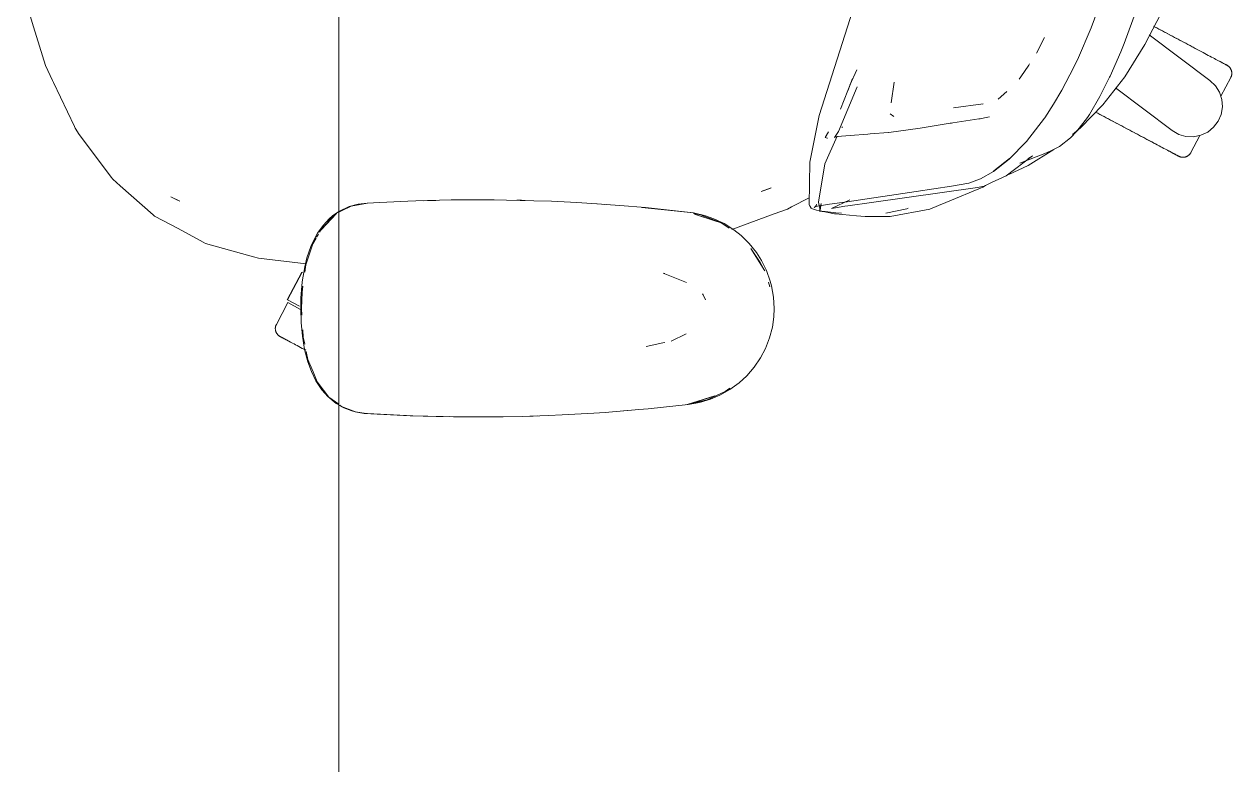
# Model space of a CAD drawing. Header units: millimetres. Extents: x 155927 to 317870, y -36033 to 97293.
# Drawn here: x 228099 to 228638, y 9960 to 10291 of the extents above; entities that cross this region are included whole.
import ezdxf

# ---------------------------------------------------------------- set-up
doc = ezdxf.new("R2010")
doc.units = ezdxf.units.MM
doc.header["$MEASUREMENT"] = 0
doc.layers.add('G-IMPT', color=8, linetype='CONTINUOUS', lineweight=9)
doc.layers.add('I-FURN', color=8, linetype='CONTINUOUS', lineweight=9)

msp = doc.modelspace()

# ---------------------------------------------------------------- linework, layer by layer
at = {"layer": 'G-IMPT'}
for p, q in [((228103.05, 10289.64), (228098.86, 10303.25)), ((228580.65, 10303.97), (228575.19, 10289.09)), ((228469.76, 10300.28), (228453.77, 10250.04)), ((228595.42, 10297.19), (228589.82, 10282.12)), ((228606.23, 10295.39), (228599.14, 10281.62)), ((228108.37, 10272.37), (228103.05, 10289.64)), ((228575.19, 10289.09), (228569.02, 10274.86)), ((228550.79, 10277.89), (228554.33, 10284.86)), ((228588.34, 10278.44), (228589.82, 10282.12)), ((228599.14, 10281.62), (228590.17, 10267.32)), ((228565.63, 10268.14), (228569.02, 10274.86)), ((228583.57, 10267.48), (228588.34, 10278.44)), ((228108.37, 10272.37), (228111.56, 10265.61)), ((228467.47, 10263.6), (228470.52, 10270.32)), ((228543.77, 10267.28), (228547.26, 10272.41)), ((228547.26, 10272.41), (228547.65, 10272.99)), ((228112, 10264.69), (228111.56, 10265.61)), ((228121.26, 10245.05), (228112, 10264.69)), ((228466.45, 10261.02), (228468.64, 10266.57)), ((228466.45, 10261.22), (228468.47, 10266.12)), ((228468.47, 10266.12), (228466.45, 10261.02)), ((228485.8, 10255.69), (228487.2, 10264.86)), ((228543.77, 10267.28), (228543.01, 10266.18)), ((228565.63, 10268.14), (228562.06, 10261.34)), ((228579.35, 10259.03), (228583.35, 10267.04)), ((228590.17, 10267.32), (228580.36, 10254.72)), ((228583.57, 10267.48), (228583.35, 10267.04)), ((228462.31, 10242.88), (228470.75, 10262.86)), ((228466.45, 10261.22), (228463.2, 10252.76)), ((228537.49, 10260.65), (228533.58, 10257.31)), ((228558.29, 10255.12), (228562.06, 10261.34)), ((228579.04, 10258.43), (228574.31, 10250.43)), ((228579.35, 10259.03), (228579.04, 10258.43)), ((228485.8, 10255.69), (228485.85, 10256.04)), ((228513.64, 10253.37), (228526.99, 10255.15)), ((228526.99, 10255.15), (228526.52, 10255)), ((228558.29, 10255.12), (228554.41, 10249.02)), ((228570.4, 10244.43), (228580.36, 10254.72)), ((228449.58, 10229.08), (228453.77, 10250.04)), ((228485.45, 10250.75), (228487.09, 10249.47)), ((228513.34, 10246.69), (228525.06, 10248.49)), ((228525.06, 10248.49), (228525.53, 10248.56)), ((228527.51, 10248.98), (228525.53, 10248.56)), ((228529.68, 10249.44), (228527.51, 10248.98)), ((228546.22, 10238.33), (228554.24, 10248.76)), ((228554.41, 10249.02), (228554.24, 10248.76)), ((228568.73, 10243.01), (228573.45, 10249.14)), ((228573.45, 10249.14), (228574.31, 10250.43)), ((228121.26, 10245.05), (228121.68, 10244.34)), ((228122.62, 10242.76), (228121.68, 10244.34)), ((228123.08, 10241.99), (228122.62, 10242.76)), ((228456.35, 10240.21), (228457.94, 10242.67)), ((228457.94, 10242.67), (228456.41, 10240.19)), ((228456.41, 10240.19), (228457.9, 10242.66)), ((228460.55, 10240.21), (228462.31, 10242.88)), ((228463.77, 10244.6), (228464.2, 10244.87)), ((228484.71, 10242.36), (228476.47, 10241.74)), ((228484.71, 10242.36), (228484.79, 10242.37)), ((228498.86, 10244.4), (228484.79, 10242.37)), ((228498.86, 10244.4), (228512.22, 10246.51)), ((228512.22, 10246.51), (228512.73, 10246.59)), ((228513.34, 10246.69), (228512.73, 10246.59)), ((228565.84, 10239.98), (228568.73, 10243.01)), ((228570.4, 10244.43), (228566.73, 10241.43)), ((228123.08, 10241.99), (228137.65, 10222.49)), ((228456.21, 10228.38), (228461.82, 10240.73)), ((228456.35, 10240.21), (228456.41, 10240.19)), ((228457.28, 10239.91), (228456.41, 10240.19)), ((228457.45, 10239.89), (228457.28, 10239.91)), ((228461.27, 10240.5), (228460.55, 10240.21)), ((228461.27, 10240.5), (228461.29, 10240.51)), ((228463.67, 10240.8), (228461.29, 10240.51)), ((228463.67, 10240.8), (228463.75, 10240.81)), ((228467.62, 10241.1), (228463.75, 10240.81)), ((228475.48, 10241.67), (228467.62, 10241.1)), ((228476.47, 10241.74), (228475.48, 10241.67)), ((228546.22, 10238.33), (228538.49, 10230.42)), ((228560.97, 10236.12), (228565.84, 10239.98)), ((228548.92, 10231.98), (228537.22, 10223.04)), ((228543.27, 10228.75), (228555.17, 10233.26)), ((228548.92, 10231.98), (228546.89, 10230.82)), ((228547.03, 10227.69), (228558.48, 10234.81)), ((228557.4, 10234.33), (228555.17, 10233.26)), ((228559.84, 10235.51), (228557.4, 10234.33)), ((228560.97, 10236.12), (228559.84, 10235.51)), ((228449.58, 10229.08), (228449.19, 10210.1)), ((228456.21, 10228.38), (228453.49, 10211.34)), ((228531.52, 10225.01), (228538.49, 10230.42)), ((228538.69, 10230.73), (228531.74, 10225.33)), ((228531.74, 10225.33), (228535.12, 10227.92)), ((228538.69, 10230.73), (228535.12, 10227.92)), ((228538.41, 10223.71), (228547.03, 10227.69)), ((228137.65, 10222.49), (228138.38, 10221.52)), ((228141.64, 10218.65), (228138.38, 10221.52)), ((228520.47, 10219.75), (228525.26, 10221.5)), ((228525.68, 10221.72), (228525.26, 10221.5)), ((228531.52, 10225.01), (228525.68, 10221.72)), ((228530.7, 10220), (228537.22, 10223.04)), ((228141.64, 10218.65), (228156.42, 10205.64)), ((228432.32, 10217.62), (228427.85, 10215.99)), ((228427.85, 10215.99), (228431.73, 10217.37)), ((228432.32, 10217.62), (228431.73, 10217.37)), ((228466.16, 10211.5), (228497.03, 10216.06)), ((228477.12, 10211.11), (228524.34, 10217.79)), ((228497.03, 10216.06), (228512.8, 10218.45)), ((228526.77, 10217.95), (228510.32, 10211.15)), ((228520.47, 10219.75), (228512.8, 10218.45)), ((228524.34, 10217.79), (228527.33, 10218.43)), ((228527.94, 10218.72), (228526.77, 10217.95)), ((228530.7, 10220), (228527.33, 10218.43)), ((228164.39, 10213.66), (228168.28, 10211.7)), ((228164.39, 10213.66), (228166.69, 10212.48)), ((228166.69, 10212.48), (228168.28, 10211.7)), ((228247.95, 10210.37), (228244, 10209.31)), ((228244.84, 10209.5), (228252.18, 10210.87)), ((228251.96, 10210.87), (228247.95, 10210.37)), ((228257.62, 10211.15), (228251.96, 10210.87)), ((228257.62, 10211.15), (228270.18, 10211.77)), ((228273.73, 10211.89), (228270.18, 10211.77)), ((228289.4, 10212.27), (228273.73, 10211.89)), ((228277.13, 10211.95), (228280.45, 10212.1)), ((228282.67, 10212.1), (228280.45, 10212.1)), ((228289.4, 10212.27), (228293.91, 10212.32)), ((228293.91, 10212.32), (228308.62, 10212.32)), ((228314.09, 10212.24), (228308.62, 10212.32)), ((228314.09, 10212.24), (228326.4, 10211.95)), ((228320.87, 10212.11), (228318.79, 10212.11)), ((228322.53, 10212.03), (228320.87, 10212.11)), ((228334.28, 10211.66), (228326.4, 10211.95)), ((228334.28, 10211.66), (228345.59, 10211.12)), ((228354.46, 10210.56), (228345.59, 10211.12)), ((228354.46, 10210.56), (228364.75, 10209.83)), ((228356.5, 10210.42), (228354.6, 10210.51)), ((228356.5, 10210.42), (228357.92, 10210.29)), ((228449.26, 10213.29), (228441.36, 10209.14)), ((228449.19, 10210.1), (228449.8, 10209.06)), ((228452.04, 10209.28), (228458.31, 10210.39)), ((228452.46, 10210.33), (228452.39, 10209.83)), ((228454.18, 10207.76), (228453.49, 10211.34)), ((228454.67, 10210.62), (228453.94, 10207.34)), ((228454.67, 10210.62), (228454.18, 10207.76)), ((228458.31, 10210.39), (228466.16, 10211.5)), ((228459.28, 10208.48), (228467.41, 10212.34)), ((228477.12, 10211.11), (228466.46, 10209.67)), ((228510.32, 10211.15), (228506.96, 10209.76)), ((228156.42, 10205.64), (228157.09, 10205.05)), ((228167.53, 10199.47), (228157.09, 10205.05)), ((228231.44, 10198.9), (228238.34, 10206.3)), ((228234.4, 10202.63), (228238.34, 10206.3)), ((228235.13, 10203.98), (228236.45, 10205.12)), ((228238.34, 10206.3), (228235.93, 10204.06)), ((228239.31, 10207.07), (228236.45, 10205.12)), ((228240.58, 10207.4), (228239.31, 10206.77)), ((228239.67, 10207.32), (228244, 10209.31)), ((228240.58, 10207.4), (228244.84, 10209.5)), ((228376.14, 10208.84), (228364.75, 10209.83)), ((228397.58, 10206.49), (228374.62, 10208.95)), ((228374.62, 10208.95), (228394.76, 10206.82)), ((228397.58, 10206.49), (228376.14, 10208.84)), ((228397.58, 10206.49), (228394.76, 10206.82)), ((228397.58, 10206.49), (228402.54, 10205.33)), ((228397.66, 10206.27), (228400.71, 10205.7)), ((228409.93, 10202.09), (228398.08, 10205.91)), ((228407.22, 10202.99), (228398.08, 10205.91)), ((228400.71, 10205.7), (228408.89, 10202.5)), ((228406.67, 10203.89), (228402.54, 10205.33)), ((228414.68, 10199.09), (228433.62, 10206.03)), ((228433.62, 10206.03), (228439.6, 10208.22)), ((228441.36, 10209.14), (228439.6, 10208.22)), ((228449.67, 10209.68), (228449.8, 10209.06)), ((228449.67, 10209.68), (228449.78, 10209.14)), ((228449.8, 10209.06), (228449.78, 10209.14)), ((228450.17, 10208.57), (228449.8, 10209.06)), ((228450.71, 10208.25), (228450.17, 10208.57)), ((228450.71, 10208.25), (228452.57, 10207.7)), ((228452.66, 10209.45), (228451.56, 10208.89)), ((228452.06, 10209.29), (228451.56, 10208.89)), ((228452.66, 10209.45), (228452.04, 10209.28)), ((228452.06, 10209.29), (228452.39, 10209.83)), ((228455.85, 10207.16), (228452.57, 10207.7)), ((228456.26, 10206.9), (228453.94, 10207.34)), ((228455.85, 10207.16), (228456.47, 10207.08)), ((228460.51, 10206.09), (228456.26, 10206.9)), ((228456.47, 10207.08), (228461.15, 10206.57)), ((228459.28, 10208.48), (228460.14, 10208.63)), ((228465.16, 10209.46), (228460.14, 10208.63)), ((228460.98, 10206.05), (228460.51, 10206.09)), ((228460.98, 10206.05), (228470.31, 10205.24)), ((228461.15, 10206.57), (228463.74, 10206.35)), ((228465.16, 10209.46), (228466.46, 10209.67)), ((228470.31, 10205.24), (228474.27, 10204.9)), ((228478.43, 10204.9), (228474.27, 10204.9)), ((228485.4, 10204.93), (228478.43, 10204.9)), ((228483.54, 10206.34), (228492.84, 10208.38)), ((228485.4, 10204.93), (228503.1, 10208.17)), ((228492.84, 10208.38), (228493.42, 10208.54)), ((228503.1, 10208.17), (228506.96, 10209.76)), ((228178.76, 10193.46), (228167.53, 10199.47)), ((228232.26, 10200.94), (228229.82, 10197.48)), ((228230.75, 10197.84), (228232.63, 10200.99)), ((228231.44, 10198.9), (228232.72, 10200.37)), ((228235.13, 10203.98), (228232.26, 10200.94)), ((228232.85, 10200.53), (228235.93, 10204.06)), ((228411.25, 10201.7), (228406.67, 10203.89)), ((228409.93, 10202.09), (228407.22, 10202.99)), ((228409.93, 10202.09), (228413.51, 10199.67)), ((228411.25, 10201.7), (228415.58, 10198.97)), ((228226.81, 10191.47), (228229.01, 10196.11)), ((228227.67, 10192.69), (228229.14, 10195.14)), ((228229.01, 10196.11), (228229.82, 10197.48)), ((228229.42, 10195.61), (228230.28, 10197.05)), ((228418.89, 10196.34), (228415.58, 10198.97)), ((228422.49, 10192.79), (228418.89, 10196.34)), ((228179.87, 10192.86), (228178.76, 10193.46)), ((228201.22, 10186.85), (228179.87, 10192.86)), ((228224.64, 10183.3), (228227.67, 10192.69)), ((228225.07, 10186.38), (228226.81, 10191.47)), ((228422.49, 10192.79), (228425.68, 10188.82)), ((228429.54, 10180.67), (228423.22, 10190.62)), ((228427.38, 10184.34), (228423.22, 10190.62)), ((228427.95, 10185.27), (228425.68, 10188.82)), ((228201.22, 10186.85), (228203.48, 10186.22)), ((228224.76, 10183.8), (228203.48, 10186.22)), ((228225.07, 10186.38), (228224.09, 10182.46)), ((228224.18, 10180.01), (228224.64, 10183.3)), ((228429.54, 10180.67), (228427.38, 10184.34)), ((228430.19, 10180.76), (228427.95, 10185.27)), ((228224.09, 10182.46), (228222.97, 10175.69)), ((228384.06, 10179.59), (228384.76, 10179.45)), ((228384.06, 10179.59), (228394.48, 10175.45)), ((228430.19, 10180.76), (228431.9, 10175.99)), ((228222.4, 10168.38), (228222.97, 10175.69)), ((228222.91, 10171.04), (228223.31, 10173.82)), ((228431.1, 10175.55), (228431.72, 10173.52)), ((228432.46, 10173.86), (228431.9, 10175.99)), ((228433.34, 10168.91), (228432.46, 10173.86)), ((228222.4, 10168.38), (228222.31, 10163.87)), ((228222.91, 10171.04), (228222.68, 10163.87)), ((228402.01, 10169.92), (228401.71, 10170.37)), ((228403.02, 10167.7), (228402.01, 10169.92)), ((228433.64, 10163.87), (228433.34, 10168.91)), ((228222.31, 10163.87), (228222.49, 10157.53)), ((228222.87, 10160.76), (228222.68, 10163.87)), ((228433.64, 10163.87), (228433.47, 10160.02)), ((228223.06, 10151.38), (228222.49, 10157.53)), ((228432.82, 10155.51), (228433.47, 10160.02)), ((228223.06, 10151.38), (228224.06, 10145.45)), ((228223.47, 10151.05), (228223.27, 10154.25)), ((228224.13, 10147.82), (228223.47, 10151.05)), ((228394.39, 10152.49), (228387.61, 10149.23)), ((228429.72, 10145.93), (228431.56, 10150.64)), ((228432.82, 10155.51), (228431.56, 10150.64)), ((228225.48, 10139.97), (228224.06, 10145.45)), ((228376.56, 10146.89), (228383.99, 10148.46)), ((228384.76, 10148.67), (228383.99, 10148.46)), ((228427.54, 10141.77), (228429.72, 10145.93)), ((228225.51, 10141.09), (228224.8, 10144.55)), ((228225.48, 10139.97), (228227.07, 10135.64)), ((228225.51, 10141.09), (228227.84, 10135.46)), ((228427.54, 10141.77), (228424.7, 10137.6)), ((228229.05, 10131.56), (228227.07, 10135.64)), ((228229.68, 10131.07), (228227.84, 10135.46)), ((228424.7, 10137.6), (228421.38, 10133.77)), ((228229.05, 10131.56), (228231.71, 10127.52)), ((228234.89, 10124.28), (228229.68, 10131.07)), ((228417.95, 10130.6), (228413.86, 10127.61)), ((228417.95, 10130.6), (228421.38, 10133.77)), ((228231.71, 10127.52), (228234.38, 10124.48)), ((228238.12, 10121.4), (228234.38, 10124.48)), ((228239.31, 10121.01), (228234.89, 10124.28)), ((228394.76, 10120.92), (228407.22, 10124.75)), ((228407.22, 10124.75), (228398.08, 10121.84)), ((228403.73, 10122.96), (228411.8, 10126.7)), ((228409.42, 10125.09), (228405.18, 10123.28)), ((228409.42, 10125.09), (228413.86, 10127.61)), ((228413.9, 10128.3), (228411.8, 10126.7)), ((228239.31, 10120.72), (228238.12, 10121.4)), ((228241.55, 10119.44), (228239.33, 10120.71)), ((228240.52, 10120.11), (228239.71, 10120.71)), ((228246.71, 10117.7), (228240.52, 10120.11)), ((228241.55, 10119.44), (228245.19, 10118.05)), ((228358.16, 10117.42), (228373.22, 10118.67)), ((228366.35, 10118.07), (228368.02, 10118.24)), ((228373.22, 10118.67), (228377.35, 10119.02)), ((228377.35, 10119.02), (228395.27, 10120.92)), ((228394.76, 10120.92), (228398.08, 10121.84)), ((228395.27, 10120.92), (228400.32, 10121.82)), ((228403.73, 10122.96), (228395.33, 10121.05)), ((228405.18, 10123.28), (228400.32, 10121.82)), ((228246.54, 10117.68), (228245.19, 10118.05)), ((228246.54, 10117.68), (228248.93, 10117.24)), ((228246.71, 10117.7), (228250.56, 10117.12)), ((228250.58, 10116.98), (228248.93, 10117.24)), ((228271.15, 10115.94), (228250.58, 10116.98)), ((228272.36, 10115.9), (228250.58, 10116.98)), ((228250.58, 10116.98), (228252.18, 10116.87)), ((228272.36, 10115.9), (228252.18, 10116.87)), ((228292.55, 10115.43), (228271.15, 10115.94)), ((228282.72, 10115.59), (228271.15, 10115.94)), ((228271.15, 10115.94), (228272.36, 10115.9)), ((228292.55, 10115.43), (228272.36, 10115.9)), ((228312.73, 10115.48), (228282.72, 10115.59)), ((228292.55, 10115.43), (228282.72, 10115.59)), ((228282.72, 10115.59), (228301.94, 10115.39)), ((228290.51, 10115.45), (228288.6, 10115.52)), ((228292.55, 10115.47), (228290.51, 10115.45)), ((228312.73, 10115.48), (228292.55, 10115.43)), ((228312.73, 10115.48), (228301.94, 10115.39)), ((228312.73, 10115.48), (228321.15, 10115.64)), ((228332.91, 10116.03), (228321.15, 10115.64)), ((228326.09, 10115.78), (228324.59, 10115.77)), ((228328.02, 10115.89), (228326.09, 10115.78)), ((228332.91, 10116.03), (228338.93, 10116.29)), ((228353.07, 10117.1), (228338.93, 10116.29)), ((228358.16, 10117.42), (228353.07, 10117.1))]:
    msp.add_line(p, q, dxfattribs=at)
at = {"layer": 'I-FURN'}
for p, q in [((228239.31, 9386.07), (228239.31, 10986.07)), ((228239.31, 10986.07), (228239.31, 9386.07)), ((228601.07, 10285.99), (228628.14, 10265.59)), ((228603.96, 10289.33), (228603, 10289.84)), ((228603.44, 10289.61), (228604.41, 10289.09)), ((228604.93, 10288.81), (228603.96, 10289.33)), ((228604.41, 10289.09), (228605.39, 10288.57)), ((228605.92, 10288.29), (228604.93, 10288.81)), ((228605.39, 10288.57), (228606.37, 10288.05)), ((228606.91, 10287.76), (228605.92, 10288.29)), ((228606.37, 10288.05), (228607.37, 10287.52)), ((228607.91, 10287.23), (228606.91, 10287.76)), ((228607.37, 10287.52), (228608.37, 10286.99)), ((228608.91, 10286.7), (228607.91, 10287.23)), ((228608.37, 10286.99), (228609.37, 10286.45)), ((228609.91, 10286.17), (228608.91, 10286.7)), ((228609.37, 10286.45), (228610.37, 10285.92)), ((228610.92, 10285.63), (228609.91, 10286.17)), ((228610.37, 10285.92), (228611.38, 10285.39)), ((228611.92, 10285.1), (228610.92, 10285.63)), ((228611.38, 10285.39), (228612.38, 10284.85)), ((228612.92, 10284.56), (228611.92, 10285.1)), ((228612.38, 10284.85), (228613.39, 10284.32)), ((228613.92, 10284.03), (228612.92, 10284.56)), ((228613.39, 10284.32), (228614.38, 10283.79)), ((228614.92, 10283.5), (228613.92, 10284.03)), ((228614.38, 10283.79), (228615.37, 10283.26)), ((228615.91, 10282.98), (228614.92, 10283.5)), ((228615.37, 10283.26), (228616.36, 10282.74)), ((228616.88, 10282.46), (228615.91, 10282.98)), ((228616.36, 10282.74), (228617.33, 10282.22)), ((228617.85, 10281.94), (228616.88, 10282.46)), ((228617.33, 10282.22), (228618.29, 10281.71)), ((228618.81, 10281.43), (228617.85, 10281.94)), ((228618.29, 10281.71), (228619.25, 10281.2)), ((228619.75, 10280.93), (228618.81, 10281.43)), ((228619.25, 10281.2), (228620.18, 10280.7)), ((228620.68, 10280.44), (228619.75, 10280.93)), ((228620.18, 10280.7), (228621.11, 10280.21)), ((228621.6, 10279.95), (228620.68, 10280.44)), ((228621.11, 10280.21), (228622.01, 10279.73)), ((228622.49, 10279.48), (228621.6, 10279.95)), ((228623.37, 10279.01), (228622.49, 10279.48)), ((228624.23, 10278.55), (228623.37, 10279.01)), ((228625.06, 10278.11), (228624.23, 10278.55)), ((228625.87, 10277.68), (228625.06, 10278.11)), ((228626.66, 10277.26), (228625.87, 10277.68)), ((228627.42, 10276.85), (228626.66, 10277.26)), ((228628.16, 10276.46), (228627.42, 10276.85)), ((228628.87, 10276.09), (228628.16, 10276.46)), ((228629.54, 10275.73), (228628.87, 10276.09)), ((228630.19, 10275.38), (228629.54, 10275.73)), ((228630.81, 10275.05), (228630.19, 10275.38)), ((228631.39, 10274.74), (228630.81, 10275.05)), ((228631.08, 10274.91), (228631.65, 10274.61)), ((228631.94, 10274.45), (228631.39, 10274.74)), ((228631.65, 10274.61), (228632.19, 10274.32)), ((228632.46, 10274.18), (228631.94, 10274.45)), ((228632.19, 10274.32), (228632.69, 10274.06)), ((228632.94, 10273.92), (228632.46, 10274.18)), ((228632.69, 10274.06), (228633.15, 10273.81)), ((228633.39, 10273.68), (228632.94, 10273.92)), ((228633.15, 10273.81), (228633.58, 10273.58)), ((228633.8, 10273.46), (228633.39, 10273.68)), ((228633.58, 10273.58), (228633.97, 10273.37)), ((228634.17, 10273.27), (228633.8, 10273.46)), ((228633.97, 10273.37), (228634.33, 10273.18)), ((228634.51, 10273.09), (228634.17, 10273.27)), ((228634.33, 10273.18), (228634.65, 10273.01)), ((228634.8, 10272.93), (228634.51, 10273.09)), ((228634.65, 10273.01), (228634.93, 10272.86)), ((228635.06, 10272.79), (228634.8, 10272.93)), ((228634.93, 10272.86), (228635.17, 10272.74)), ((228635.28, 10272.68), (228635.06, 10272.79)), ((228635.17, 10272.74), (228635.37, 10272.63)), ((228635.46, 10272.58), (228635.28, 10272.68)), ((228635.37, 10272.63), (228635.53, 10272.54)), ((228635.6, 10272.51), (228635.46, 10272.58)), ((228635.53, 10272.54), (228635.65, 10272.48)), ((228635.7, 10272.45), (228635.6, 10272.51)), ((228635.65, 10272.48), (228635.74, 10272.44)), ((228635.76, 10272.42), (228635.7, 10272.45)), ((228635.74, 10272.44), (228635.78, 10272.41)), ((228635.78, 10272.41), (228635.76, 10272.42)), ((228635.78, 10272.41), (228635.92, 10272.33)), ((228635.78, 10272.41), (228635.78, 10272.41)), ((228635.92, 10272.33), (228636.06, 10272.25)), ((228636.06, 10272.25), (228636.2, 10272.16)), ((228636.2, 10272.16), (228636.33, 10272.06)), ((228636.33, 10272.06), (228636.45, 10271.96)), ((228636.45, 10271.96), (228636.57, 10271.86)), ((228636.57, 10271.86), (228636.69, 10271.75)), ((228636.69, 10271.75), (228636.81, 10271.63)), ((228636.81, 10271.63), (228636.92, 10271.52)), ((228636.92, 10271.52), (228637.02, 10271.39)), ((228637.02, 10271.39), (228637.12, 10271.26)), ((228637.12, 10271.26), (228637.21, 10271.13)), ((228637.21, 10271.13), (228637.3, 10271)), ((228637.3, 10271), (228637.38, 10270.86)), ((228637.38, 10270.86), (228637.46, 10270.72)), ((228637.46, 10270.72), (228637.53, 10270.58)), ((228637.53, 10270.58), (228637.6, 10270.43)), ((228637.6, 10270.43), (228637.66, 10270.28)), ((228637.66, 10270.28), (228637.71, 10270.13)), ((228637.71, 10270.13), (228637.76, 10269.97)), ((228637.76, 10269.97), (228637.8, 10269.82)), ((228637.8, 10269.82), (228637.84, 10269.66)), ((228637.84, 10269.66), (228637.87, 10269.5)), ((228637.87, 10269.5), (228637.89, 10269.34)), ((228637.89, 10269.34), (228637.91, 10269.18)), ((228637.91, 10269.18), (228637.92, 10269.02)), ((228628.14, 10265.59), (228630.57, 10263.25)), ((228632.98, 10258.55), (228637.45, 10266.96)), ((228637.47, 10267), (228637.45, 10266.96)), ((228637.54, 10267.14), (228637.47, 10267)), ((228637.61, 10267.29), (228637.54, 10267.14)), ((228637.67, 10267.44), (228637.61, 10267.29)), ((228637.72, 10267.59), (228637.67, 10267.44)), ((228637.77, 10267.75), (228637.72, 10267.59)), ((228637.81, 10267.9), (228637.77, 10267.75)), ((228637.84, 10268.06), (228637.81, 10267.9)), ((228637.87, 10268.22), (228637.84, 10268.06)), ((228637.89, 10268.38), (228637.87, 10268.22)), ((228637.91, 10268.54), (228637.89, 10268.38)), ((228637.92, 10268.7), (228637.91, 10268.54)), ((228637.92, 10269.02), (228637.92, 10268.86)), ((228637.92, 10268.86), (228637.92, 10268.7)), ((228611.29, 10243.24), (228585.98, 10262.32)), ((228630.57, 10263.25), (228632.36, 10260.4)), ((228632.36, 10260.4), (228633.43, 10257.2)), ((228633.7, 10253.83), (228633.15, 10250.5)), ((228633.43, 10257.2), (228633.7, 10253.83)), ((228577.2, 10251.46), (228578.1, 10250.98)), ((228578.59, 10250.72), (228577.68, 10251.2)), ((228578.1, 10250.98), (228579.01, 10250.5)), ((228579.51, 10250.23), (228578.59, 10250.72)), ((228579.01, 10250.5), (228579.94, 10250)), ((228580.45, 10249.73), (228579.51, 10250.23)), ((228579.94, 10250), (228580.89, 10249.5)), ((228581.4, 10249.23), (228580.45, 10249.73)), ((228580.89, 10249.5), (228581.84, 10248.99)), ((228582.36, 10248.71), (228581.4, 10249.23)), ((228581.84, 10248.99), (228582.81, 10248.48)), ((228583.34, 10248.2), (228582.36, 10248.71)), ((228582.81, 10248.48), (228583.79, 10247.96)), ((228584.32, 10247.67), (228583.34, 10248.2)), ((228583.79, 10247.96), (228584.78, 10247.43)), ((228585.31, 10247.15), (228584.32, 10247.67)), ((228633.15, 10250.5), (228631.82, 10247.4)), ((228584.78, 10247.43), (228585.77, 10246.9)), ((228586.31, 10246.62), (228585.31, 10247.15)), ((228585.77, 10246.9), (228586.77, 10246.37)), ((228587.31, 10246.08), (228586.31, 10246.62)), ((228586.77, 10246.37), (228587.77, 10245.84)), ((228588.32, 10245.55), (228587.31, 10246.08)), ((228587.77, 10245.84), (228588.78, 10245.3)), ((228589.32, 10245.02), (228588.32, 10245.55)), ((228588.78, 10245.3), (228589.78, 10244.77)), ((228590.33, 10244.48), (228589.32, 10245.02)), ((228589.78, 10244.77), (228590.79, 10244.24)), ((228591.33, 10243.95), (228590.33, 10244.48)), ((228590.79, 10244.24), (228591.79, 10243.7)), ((228592.33, 10243.42), (228591.33, 10243.95)), ((228591.79, 10243.7), (228592.79, 10243.17)), ((228593.32, 10242.89), (228592.33, 10243.42)), ((228592.79, 10243.17), (228593.78, 10242.65)), ((228594.31, 10242.36), (228593.32, 10242.89)), ((228593.78, 10242.65), (228594.76, 10242.12)), ((228595.29, 10241.84), (228594.31, 10242.36)), ((228614.21, 10241.55), (228611.29, 10243.24)), ((228627.18, 10242.58), (228624.13, 10241.14)), ((228629.79, 10244.71), (228627.18, 10242.58)), ((228631.82, 10247.4), (228629.79, 10244.71)), ((228594.76, 10242.12), (228595.74, 10241.61)), ((228596.26, 10241.33), (228595.29, 10241.84)), ((228595.74, 10241.61), (228596.7, 10241.09)), ((228597.21, 10240.82), (228596.26, 10241.33)), ((228596.7, 10241.09), (228597.65, 10240.59)), ((228598.16, 10240.32), (228597.21, 10240.82)), ((228597.65, 10240.59), (228598.59, 10240.09)), ((228599.09, 10239.82), (228598.16, 10240.32)), ((228598.59, 10240.09), (228599.51, 10239.6)), ((228600, 10239.34), (228599.09, 10239.82)), ((228599.51, 10239.6), (228600.42, 10239.12)), ((228600.9, 10238.86), (228600, 10239.34)), ((228600.42, 10239.12), (228601.3, 10238.64)), ((228601.78, 10238.39), (228600.9, 10238.86)), ((228601.3, 10238.64), (228602.17, 10238.18)), ((228602.63, 10237.94), (228601.78, 10238.39)), ((228602.17, 10238.18), (228603.02, 10237.73)), ((228603.47, 10237.49), (228602.63, 10237.94)), ((228603.02, 10237.73), (228603.84, 10237.29)), ((228603.84, 10237.29), (228604.64, 10236.87)), ((228604.64, 10236.87), (228605.42, 10236.46)), ((228617.45, 10240.61), (228614.21, 10241.55)), ((228620.82, 10240.47), (228617.45, 10240.61)), ((228619.64, 10233.46), (228623.67, 10241.04)), ((228624.13, 10241.14), (228620.82, 10240.47)), ((228605.42, 10236.46), (228606.17, 10236.06)), ((228606.17, 10236.06), (228606.89, 10235.67)), ((228606.89, 10235.67), (228607.59, 10235.3)), ((228607.59, 10235.3), (228608.25, 10234.95)), ((228608.25, 10234.95), (228608.88, 10234.61)), ((228608.88, 10234.61), (228609.49, 10234.29)), ((228609.8, 10234.13), (228609.21, 10234.44)), ((228609.49, 10234.29), (228610.05, 10233.99)), ((228610.35, 10233.84), (228609.8, 10234.13)), ((228610.05, 10233.99), (228610.59, 10233.71)), ((228610.86, 10233.56), (228610.35, 10233.84)), ((228610.59, 10233.71), (228611.09, 10233.44)), ((228611.35, 10233.3), (228610.86, 10233.56)), ((228611.09, 10233.44), (228611.56, 10233.19)), ((228611.79, 10233.07), (228611.35, 10233.3)), ((228611.56, 10233.19), (228611.99, 10232.96)), ((228612.2, 10232.85), (228611.79, 10233.07)), ((228611.99, 10232.96), (228612.38, 10232.76)), ((228612.58, 10232.65), (228612.2, 10232.85)), ((228612.38, 10232.76), (228612.73, 10232.57)), ((228612.91, 10232.47), (228612.58, 10232.65)), ((228612.73, 10232.57), (228613.05, 10232.4)), ((228613.21, 10232.31), (228612.91, 10232.47)), ((228613.05, 10232.4), (228613.33, 10232.25)), ((228613.47, 10232.18), (228613.21, 10232.31)), ((228613.33, 10232.25), (228613.57, 10232.12)), ((228613.69, 10232.06), (228613.47, 10232.18)), ((228613.57, 10232.12), (228613.77, 10232.01)), ((228613.87, 10231.96), (228613.69, 10232.06)), ((228613.77, 10232.01), (228613.94, 10231.93)), ((228614.01, 10231.89), (228613.87, 10231.96)), ((228613.94, 10231.93), (228614.06, 10231.86)), ((228614.11, 10231.84), (228614.01, 10231.89)), ((228614.06, 10231.86), (228614.14, 10231.82)), ((228614.17, 10231.8), (228614.11, 10231.84)), ((228614.14, 10231.82), (228614.18, 10231.8)), ((228614.19, 10231.79), (228614.17, 10231.8)), ((228614.18, 10231.8), (228614.19, 10231.79)), ((228614.23, 10231.77), (228614.19, 10231.79)), ((228614.37, 10231.7), (228614.23, 10231.77)), ((228614.52, 10231.64), (228614.37, 10231.7)), ((228614.67, 10231.58), (228614.52, 10231.64)), ((228614.82, 10231.52), (228614.67, 10231.58)), ((228614.97, 10231.48), (228614.82, 10231.52)), ((228615.13, 10231.44), (228614.97, 10231.48)), ((228615.29, 10231.4), (228615.13, 10231.44)), ((228617.05, 10231.44), (228616.89, 10231.4)), ((228617.2, 10231.48), (228617.05, 10231.44)), ((228617.36, 10231.53), (228617.2, 10231.48)), ((228617.51, 10231.58), (228617.36, 10231.53)), ((228617.66, 10231.64), (228617.51, 10231.58)), ((228617.8, 10231.71), (228617.66, 10231.64)), ((228617.95, 10231.78), (228617.8, 10231.71)), ((228618.09, 10231.86), (228617.95, 10231.78)), ((228618.23, 10231.94), (228618.09, 10231.86)), ((228618.36, 10232.03), (228618.23, 10231.94)), ((228618.49, 10232.13), (228618.36, 10232.03)), ((228618.62, 10232.22), (228618.49, 10232.13)), ((228618.74, 10232.33), (228618.62, 10232.22)), ((228618.86, 10232.44), (228618.74, 10232.33)), ((228618.98, 10232.55), (228618.86, 10232.44)), ((228619.09, 10232.67), (228618.98, 10232.55)), ((228619.19, 10232.79), (228619.09, 10232.67)), ((228619.29, 10232.92), (228619.19, 10232.79)), ((228619.39, 10233.05), (228619.29, 10232.92)), ((228619.48, 10233.18), (228619.39, 10233.05)), ((228619.56, 10233.32), (228619.48, 10233.18)), ((228619.64, 10233.46), (228619.56, 10233.32)), ((228615.45, 10231.37), (228615.29, 10231.4)), ((228615.61, 10231.35), (228615.45, 10231.37)), ((228615.77, 10231.33), (228615.61, 10231.35)), ((228615.93, 10231.33), (228615.77, 10231.33)), ((228616.09, 10231.32), (228615.93, 10231.33)), ((228616.25, 10231.33), (228616.09, 10231.32)), ((228616.41, 10231.34), (228616.25, 10231.33)), ((228616.57, 10231.35), (228616.41, 10231.34)), ((228616.73, 10231.38), (228616.57, 10231.35)), ((228616.89, 10231.4), (228616.73, 10231.38)), ((228222.81, 10180.09), (228216.23, 10167.73)), ((228216.41, 10167.64), (228222.98, 10180)), ((228222.98, 10180), (228223.07, 10179.95)), ((228221.7, 10164.83), (228216.41, 10167.64)), ((228216.59, 10166.41), (228211.44, 10156.72)), ((228222.22, 10163.42), (228216.59, 10166.41)), ((228211.12, 10155.94), (228211.17, 10156.09)), ((228211.17, 10156.09), (228211.22, 10156.24)), ((228211.22, 10156.24), (228211.28, 10156.39)), ((228211.28, 10156.39), (228211.35, 10156.54)), ((228211.35, 10156.54), (228211.42, 10156.69)), ((228211.42, 10156.69), (228211.44, 10156.72)), ((228210.97, 10154.98), (228210.98, 10155.15)), ((228210.97, 10154.82), (228210.97, 10154.98)), ((228210.97, 10154.66), (228210.97, 10154.82)), ((228210.98, 10154.5), (228210.97, 10154.66)), ((228210.98, 10155.15), (228211, 10155.31)), ((228211, 10154.34), (228210.98, 10154.5)), ((228211, 10155.31), (228211.02, 10155.47)), ((228211.02, 10154.18), (228211, 10154.34)), ((228211.02, 10155.47), (228211.05, 10155.62)), ((228211.05, 10154.02), (228211.02, 10154.18)), ((228211.05, 10155.62), (228211.08, 10155.78)), ((228211.09, 10153.87), (228211.05, 10154.02)), ((228211.08, 10155.78), (228211.12, 10155.94)), ((228211.13, 10153.71), (228211.09, 10153.87)), ((228211.18, 10153.56), (228211.13, 10153.71)), ((228211.23, 10153.4), (228211.18, 10153.56)), ((228211.29, 10153.25), (228211.23, 10153.4)), ((228211.36, 10153.11), (228211.29, 10153.25)), ((228211.43, 10152.96), (228211.36, 10153.11)), ((228211.51, 10152.82), (228211.43, 10152.96)), ((228211.59, 10152.68), (228211.51, 10152.82)), ((228211.68, 10152.55), (228211.59, 10152.68)), ((228211.77, 10152.42), (228211.68, 10152.55)), ((228211.87, 10152.29), (228211.77, 10152.42)), ((228211.97, 10152.17), (228211.87, 10152.29)), ((228212.08, 10152.05), (228211.97, 10152.17)), ((228212.2, 10151.93), (228212.08, 10152.05)), ((228212.31, 10151.82), (228212.2, 10151.93)), ((228212.44, 10151.72), (228212.31, 10151.82)), ((228212.56, 10151.62), (228212.44, 10151.72)), ((228212.69, 10151.53), (228212.56, 10151.62)), ((228212.83, 10151.44), (228212.69, 10151.53)), ((228212.97, 10151.35), (228212.83, 10151.44)), ((228213.11, 10151.27), (228212.97, 10151.35)), ((228213.15, 10151.25), (228213.11, 10151.27)), ((228213.11, 10151.27), (228213.11, 10151.27)), ((228213.11, 10151.27), (228213.13, 10151.26)), ((228213.13, 10151.26), (228213.19, 10151.23)), ((228213.24, 10151.2), (228213.15, 10151.25)), ((228213.19, 10151.23), (228213.29, 10151.18)), ((228213.36, 10151.14), (228213.24, 10151.2)), ((228213.29, 10151.18), (228213.43, 10151.1)), ((228213.52, 10151.05), (228213.36, 10151.14)), ((228213.43, 10151.1), (228213.61, 10151.01)), ((228213.72, 10150.95), (228213.52, 10151.05)), ((228213.61, 10151.01), (228213.83, 10150.89)), ((228213.96, 10150.82), (228213.72, 10150.95)), ((228213.83, 10150.89), (228214.09, 10150.75)), ((228214.24, 10150.67), (228213.96, 10150.82)), ((228214.09, 10150.75), (228214.38, 10150.59)), ((228214.56, 10150.5), (228214.24, 10150.67)), ((228214.38, 10150.59), (228214.72, 10150.42)), ((228214.91, 10150.31), (228214.56, 10150.5)), ((228214.72, 10150.42), (228215.09, 10150.22)), ((228215.31, 10150.1), (228214.91, 10150.31)), ((228215.09, 10150.22), (228215.5, 10150)), ((228215.74, 10149.87), (228215.31, 10150.1)), ((228215.5, 10150), (228215.95, 10149.76)), ((228216.2, 10149.63), (228215.74, 10149.87)), ((228215.95, 10149.76), (228216.43, 10149.51)), ((228216.7, 10149.36), (228216.2, 10149.63)), ((228216.43, 10149.51), (228216.95, 10149.23)), ((228217.24, 10149.08), (228216.7, 10149.36)), ((228216.95, 10149.23), (228217.5, 10148.94)), ((228217.81, 10148.77), (228217.24, 10149.08)), ((228217.5, 10148.94), (228218.08, 10148.63)), ((228218.08, 10148.63), (228218.7, 10148.3)), ((228218.7, 10148.3), (228219.35, 10147.96)), ((228219.35, 10147.96), (228220.02, 10147.6)), ((228220.02, 10147.6), (228220.73, 10147.22)), ((228220.73, 10147.22), (228221.47, 10146.83)), ((228221.47, 10146.83), (228222.23, 10146.42)), ((228222.23, 10146.42), (228223.01, 10146)), ((228223.01, 10146), (228223.83, 10145.57)), ((228223.83, 10145.57), (228224.66, 10145.13))]:
    msp.add_line(p, q, dxfattribs=at)

doc.saveas('drawing.dxf')
